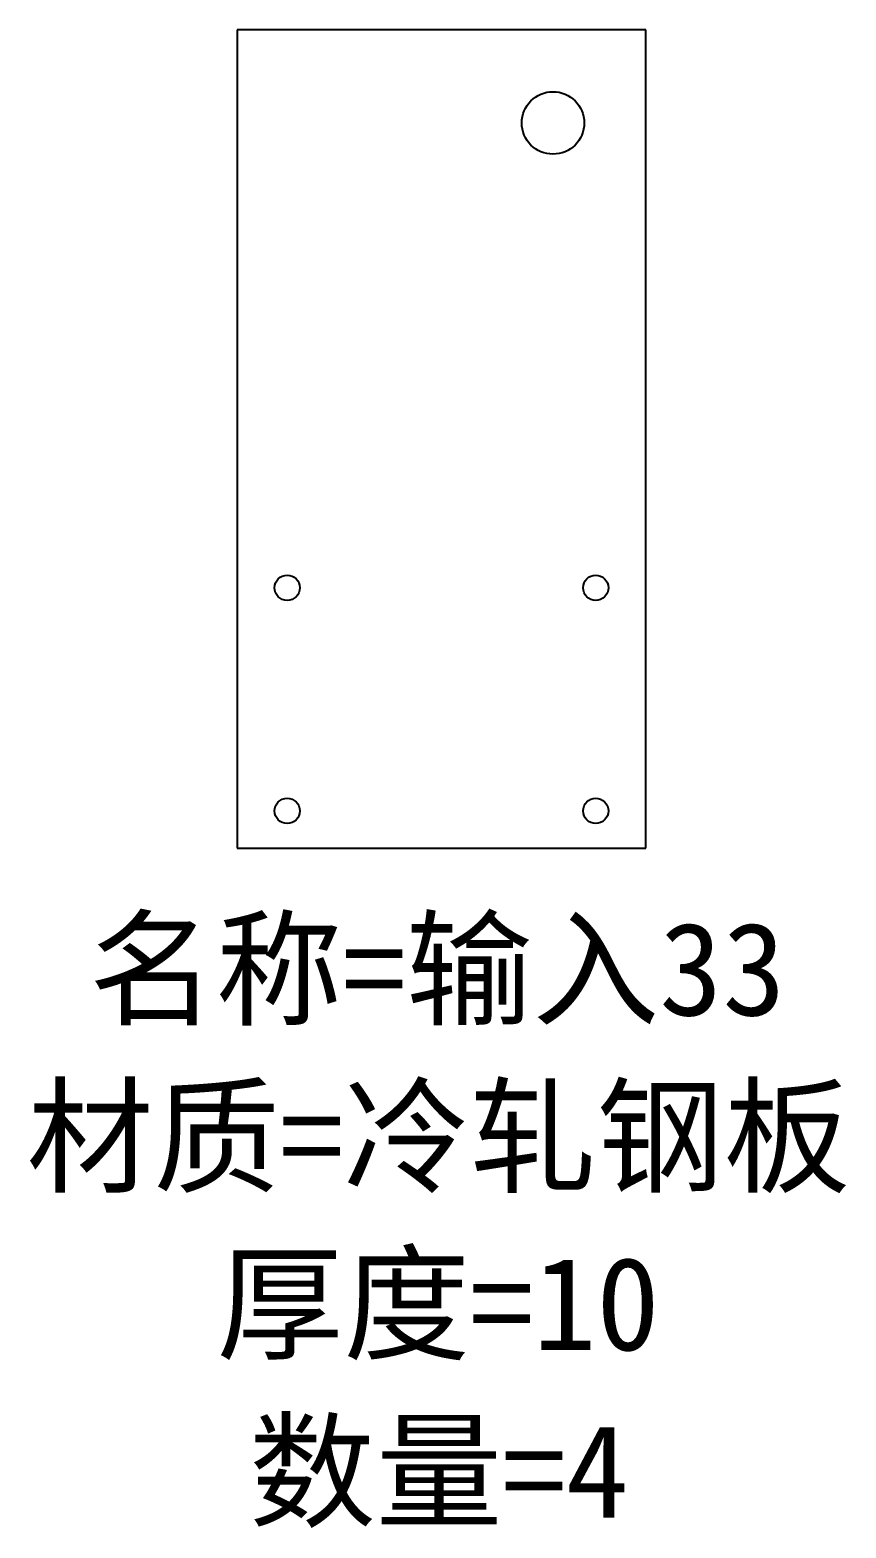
# Model space of a CAD drawing. Header units: millimetres. Extents: x 7876 to 15843, y -9931 to -416.
# Drawn here: x 8014.2 to 8233.8, y -9930.5 to -9527.7 of the extents above; entities that cross this region are included whole.
import ezdxf

# ---------------------------------------------------------------- set-up
doc = ezdxf.new("R2010")
doc.units = ezdxf.units.MM
doc.layers.add('零件信息', color=131, linetype='Continuous')
doc.styles.add('SLDTEXTSTYLE1', font='', dxfattribs={"bigfont": 'bigfont'})
doc.styles.get('SLDTEXTSTYLE1').set_extended_font_data('宋体')

msp = doc.modelspace()

# ---------------------------------------------------------------- linework, layer by layer
at = {"color": 7, "linetype": 'Continuous', "lineweight": 25}
for p, q in [((8069.92, -9527.66), (8069.92, -9747.66)), ((8179.92, -9527.66), (8069.92, -9527.66)), ((8179.92, -9747.66), (8179.92, -9527.66)), ((8069.92, -9747.66), (8179.92, -9747.66))]:
    msp.add_line(p, q, dxfattribs=at)
for centre, radius in [((8154.92, -9552.66), 8.4), ((8083.42, -9677.66), 3.4), ((8166.42, -9677.66), 3.4), ((8083.42, -9737.66), 3.4), ((8166.42, -9737.66), 3.4)]:
    msp.add_circle(centre, radius, dxfattribs=at)

# ---------------------------------------------------------------- texts
at = {"layer": '零件信息', "char_height": 25, "attachment_point": 2, "style": 'SLDTEXTSTYLE1'}
for s, insert in [('名称=输入33', (8123.81, -9767.67)), ('材质=冷轧钢板', (8124.1, -9812.67)), ('厚度=10', (8124, -9857.67)), ('数量=4', (8124.24, -9902.67))]:
    msp.add_mtext(s, dxfattribs=dict(at, insert=insert))

doc.saveas('drawing.dxf')
